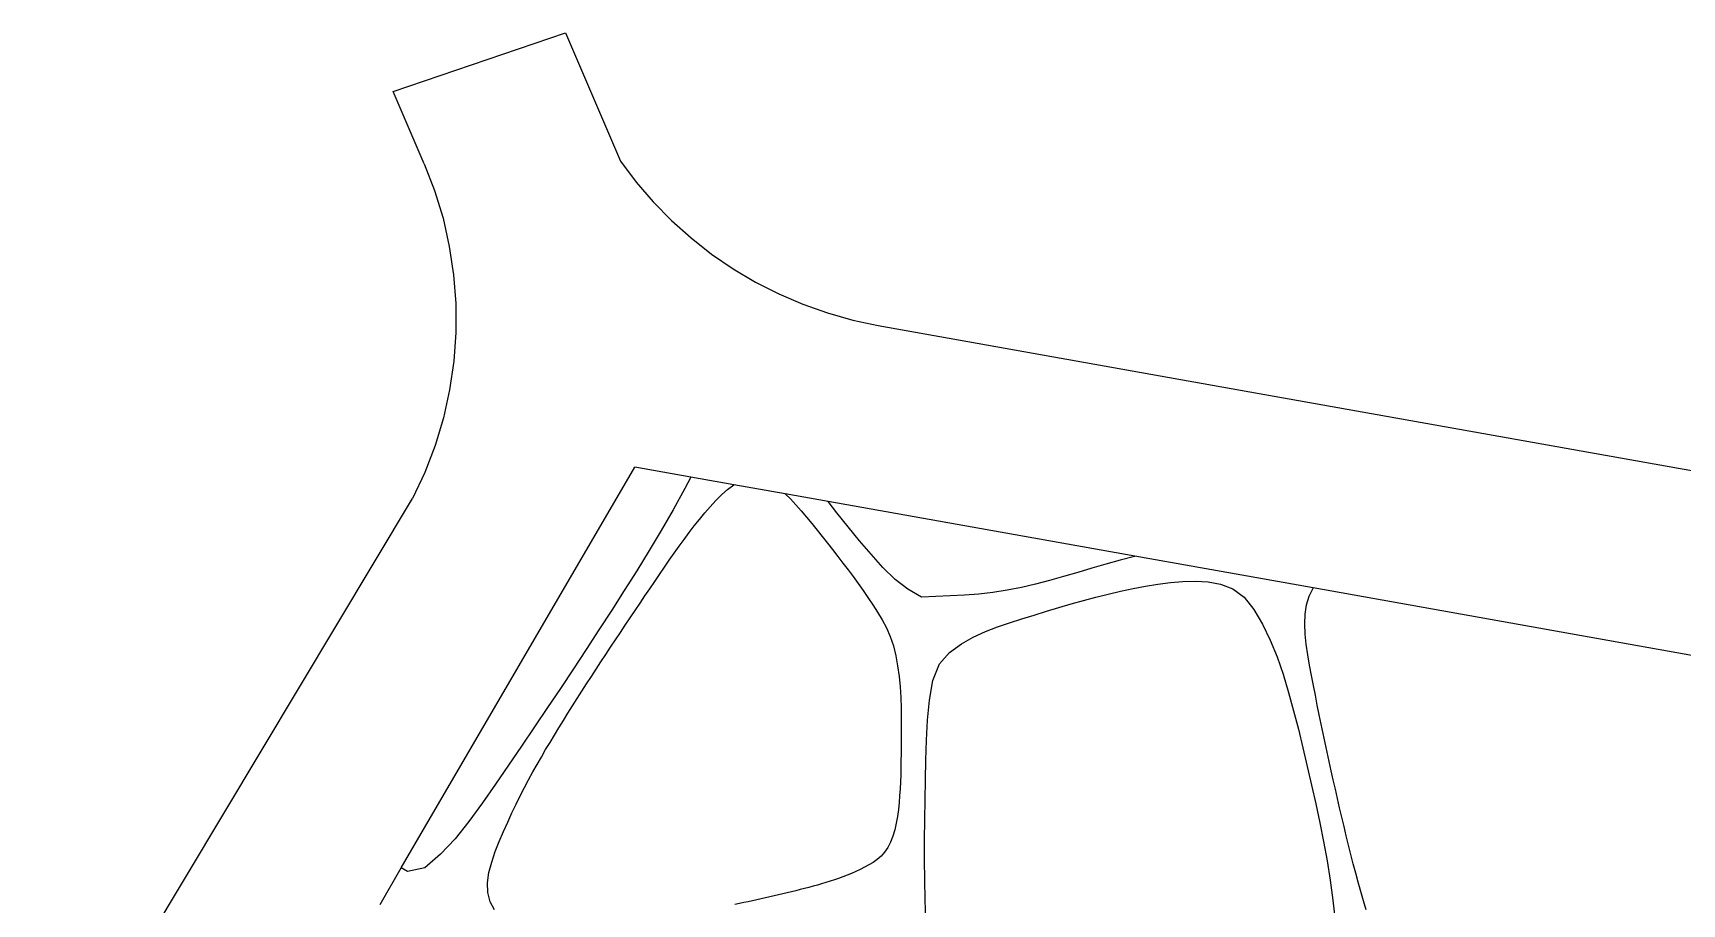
# Model space of a CAD drawing. Header units: metres. Extents: x 4484 to 5046, y 868 to 1427.
# Drawn here: x 4564 to 4835.7, y 1283.7 to 1427.2 of the extents above; entities that cross this region are included whole.
import ezdxf

# ---------------------------------------------------------------- set-up
doc = ezdxf.new("R2010")
doc.units = ezdxf.units.M

msp = doc.modelspace()

# ---------------------------------------------------------------- linework, layer by layer
at = {"layer": 'Layer0'}
for p, q in [((4623.35, 1417.56), (4651.77, 1427.19)), ((4651.77, 1427.19), (4660.82, 1406.08)), ((4628.46, 1405.65), (4623.35, 1417.56)), ((4628.46, 1405.65), (4630.17, 1401.22)), ((4660.82, 1406.08), (4663.41, 1402.64)), ((4663.41, 1402.64), (4666.21, 1399.37)), ((4630.17, 1401.22), (4631.56, 1396.67)), ((4666.21, 1399.37), (4669.22, 1396.3)), ((4631.56, 1396.67), (4632.6, 1392.04)), ((4669.22, 1396.3), (4672.43, 1393.43)), ((4632.6, 1392.04), (4633.3, 1387.35)), ((4672.43, 1393.43), (4675.82, 1390.77)), ((4675.82, 1390.77), (4679.37, 1388.34)), ((4633.3, 1387.35), (4633.66, 1382.61)), ((4679.37, 1388.34), (4683.07, 1386.15)), ((4683.07, 1386.15), (4686.91, 1384.2)), ((4686.91, 1384.2), (4690.87, 1382.51)), ((4633.66, 1382.61), (4633.67, 1377.86)), ((4690.87, 1382.51), (4694.93, 1381.07)), ((4694.93, 1381.07), (4699.07, 1379.91)), ((4633.67, 1377.86), (4633.33, 1373.13)), ((4699.07, 1379.91), (4703.28, 1379.02)), ((4703.28, 1379.02), (4764.52, 1368.11)), ((4633.33, 1373.13), (4632.65, 1368.43)), ((4632.65, 1368.43), (4631.63, 1363.79)), ((4764.52, 1368.11), (4764.51, 1368.06)), ((4764.52, 1368.11), (4879.04, 1347.71)), ((4631.63, 1363.79), (4630.27, 1359.24)), ((4630.27, 1359.24), (4628.57, 1354.81)), ((4624.69, 1289.68), (4663.16, 1355.69)), ((4628.57, 1354.81), (4626.56, 1350.51)), ((4672.37, 1354.05), (4663.16, 1355.69)), ((4672.37, 1354.05), (4671.41, 1352.17)), ((4679.46, 1352.77), (4672.37, 1354.05)), ((4564, 1246.15), (4626.56, 1350.51)), ((4671.41, 1352.17), (4669.49, 1348.66)), ((4676.52, 1350.18), (4677.48, 1351.15)), ((4677.48, 1351.15), (4678.46, 1352.02)), ((4678.46, 1352.02), (4679.46, 1352.77)), ((4679.49, 1352.78), (4679.46, 1352.77)), ((4687.94, 1351.28), (4679.49, 1352.78)), ((4687.86, 1351.36), (4687.94, 1351.28)), ((4687.94, 1351.28), (4688.8, 1350.46)), ((4695.01, 1350.02), (4687.94, 1351.28)), ((4688.8, 1350.46), (4689.71, 1349.5)), ((4669.49, 1348.66), (4667.52, 1345.26)), ((4673.81, 1347.08), (4674.69, 1348.14)), ((4674.69, 1348.14), (4675.59, 1349.17)), ((4675.59, 1349.17), (4676.52, 1350.18)), ((4689.71, 1349.5), (4690.59, 1348.48)), ((4690.59, 1348.48), (4691.46, 1347.44)), ((4745.56, 1341.01), (4695.01, 1350.02)), ((4696.47, 1348.15), (4695.01, 1350.02)), ((4698.32, 1345.84), (4696.47, 1348.15)), ((4667.52, 1345.26), (4665.52, 1341.93)), ((4672.1, 1344.9), (4672.94, 1346)), ((4672.94, 1346), (4673.81, 1347.08)), ((4691.46, 1347.44), (4692.33, 1346.38)), ((4692.33, 1346.38), (4693.19, 1345.32)), ((4693.19, 1345.32), (4694.05, 1344.25)), ((4700.2, 1343.56), (4698.32, 1345.84)), ((4669.64, 1341.51), (4670.45, 1342.66)), ((4670.45, 1342.66), (4671.27, 1343.79)), ((4671.27, 1343.79), (4672.1, 1344.9)), ((4694.05, 1344.25), (4694.91, 1343.17)), ((4694.91, 1343.17), (4695.76, 1342.09)), ((4702.1, 1341.33), (4700.2, 1343.56)), ((4665.52, 1341.93), (4663.48, 1338.63)), ((4668.03, 1339.19), (4668.83, 1340.36)), ((4668.83, 1340.36), (4669.64, 1341.51)), ((4695.76, 1342.09), (4696.61, 1340.99)), ((4696.61, 1340.99), (4697.45, 1339.89)), ((4697.45, 1339.89), (4698.29, 1338.79)), ((4704.04, 1339.17), (4702.1, 1341.33)), ((4740.8, 1339.71), (4738.46, 1339.02)), ((4743.14, 1340.37), (4740.8, 1339.71)), ((4745.49, 1340.99), (4743.14, 1340.37)), ((4745.56, 1341.01), (4745.49, 1340.99)), ((4774.93, 1335.78), (4745.56, 1341.01)), ((4663.48, 1338.63), (4661.43, 1335.36)), ((4665.63, 1335.65), (4666.44, 1336.84)), ((4666.44, 1336.84), (4667.24, 1338.02)), ((4667.24, 1338.02), (4668.03, 1339.19)), ((4698.29, 1338.79), (4699.13, 1337.67)), ((4699.13, 1337.67), (4699.95, 1336.54)), ((4706.04, 1337.18), (4704.04, 1339.17)), ((4708.17, 1335.57), (4706.04, 1337.18)), ((4731.5, 1337.01), (4729.18, 1336.4)), ((4733.82, 1337.65), (4731.5, 1337.01)), ((4736.14, 1338.33), (4733.82, 1337.65)), ((4738.46, 1339.02), (4736.14, 1338.33)), ((4751.42, 1336.67), (4753.48, 1336.84)), ((4753.48, 1336.84), (4755.55, 1336.9)), ((4755.55, 1336.9), (4757.61, 1336.8)), ((4661.43, 1335.36), (4659.35, 1332.11)), ((4664.02, 1333.27), (4664.83, 1334.46)), ((4664.83, 1334.46), (4665.63, 1335.65)), ((4699.95, 1336.54), (4700.77, 1335.39)), ((4700.77, 1335.39), (4701.58, 1334.22)), ((4701.58, 1334.22), (4702.38, 1333.03)), ((4710.39, 1334.29), (4708.17, 1335.57)), ((4712.76, 1334.37), (4710.39, 1334.29)), ((4715.12, 1334.46), (4712.76, 1334.37)), ((4717.48, 1334.59), (4715.12, 1334.46)), ((4719.84, 1334.78), (4717.48, 1334.59)), ((4722.18, 1335.05), (4719.84, 1334.78)), ((4724.52, 1335.41), (4722.18, 1335.05)), ((4726.85, 1335.86), (4724.52, 1335.41)), ((4729.18, 1336.4), (4726.85, 1335.86)), ((4737.08, 1333.71), (4739.12, 1334.25)), ((4739.12, 1334.25), (4741.16, 1334.77)), ((4741.16, 1334.77), (4743.21, 1335.26)), ((4743.21, 1335.26), (4745.26, 1335.7)), ((4745.26, 1335.7), (4747.31, 1336.09)), ((4747.31, 1336.09), (4749.36, 1336.42)), ((4749.36, 1336.42), (4751.42, 1336.67)), ((4757.61, 1336.8), (4759.67, 1336.43)), ((4759.67, 1336.43), (4761.69, 1335.65)), ((4761.69, 1335.65), (4763.55, 1334.27)), ((4763.55, 1334.27), (4765.18, 1332.23)), ((4773.85, 1332.98), (4774.29, 1334.42)), ((4774.29, 1334.42), (4774.91, 1335.74)), ((4774.91, 1335.74), (4774.93, 1335.78)), ((4843.05, 1323.65), (4774.93, 1335.78)), ((4659.35, 1332.11), (4657.26, 1328.87)), ((4662.41, 1330.87), (4663.21, 1332.07)), ((4663.21, 1332.07), (4664.02, 1333.27)), ((4702.38, 1333.03), (4703.17, 1331.8)), ((4703.17, 1331.8), (4703.93, 1330.53)), ((4728.96, 1331.32), (4730.98, 1331.94)), ((4730.98, 1331.94), (4733.01, 1332.55)), ((4733.01, 1332.55), (4735.04, 1333.14)), ((4735.04, 1333.14), (4737.08, 1333.71)), ((4765.18, 1332.23), (4766.61, 1329.82)), ((4773.54, 1329.85), (4773.61, 1331.46)), ((4773.61, 1331.46), (4773.85, 1332.98)), ((4657.26, 1328.87), (4655.16, 1325.65)), ((4660.79, 1328.46), (4661.6, 1329.66)), ((4661.6, 1329.66), (4662.41, 1330.87)), ((4703.93, 1330.53), (4704.63, 1329.19)), ((4704.63, 1329.19), (4705.25, 1327.77)), ((4720.92, 1328.62), (4722.91, 1329.38)), ((4722.91, 1329.38), (4724.92, 1330.06)), ((4724.92, 1330.06), (4726.94, 1330.69)), ((4726.94, 1330.69), (4728.96, 1331.32)), ((4766.61, 1329.82), (4767.87, 1327.21)), ((4773.62, 1328.19), (4773.54, 1329.85)), ((4658.38, 1324.83), (4659.18, 1326.04)), ((4659.18, 1326.04), (4659.99, 1327.25)), ((4659.99, 1327.25), (4660.79, 1328.46)), ((4705.25, 1327.77), (4705.76, 1326.24)), ((4705.76, 1326.24), (4706.16, 1324.62)), ((4715.03, 1325.17), (4716.97, 1326.57)), ((4716.97, 1326.57), (4718.93, 1327.7)), ((4718.93, 1327.7), (4720.92, 1328.62)), ((4767.87, 1327.21), (4768.99, 1324.45)), ((4773.8, 1326.5), (4773.62, 1328.19)), ((4774.05, 1324.79), (4773.8, 1326.5)), ((4655.16, 1325.65), (4653.05, 1322.44)), ((4656.79, 1322.4), (4657.59, 1323.62)), ((4657.59, 1323.62), (4658.38, 1324.83)), ((4706.16, 1324.62), (4706.47, 1322.94)), ((4712.26, 1320.55), (4713.34, 1323.27)), ((4713.34, 1323.27), (4715.03, 1325.17)), ((4768.99, 1324.45), (4769.98, 1321.56)), ((4774.35, 1323.08), (4774.05, 1324.79)), ((4653.05, 1322.44), (4650.92, 1319.25)), ((4655.22, 1319.98), (4656, 1321.19)), ((4656, 1321.19), (4656.79, 1322.4)), ((4706.47, 1322.94), (4706.7, 1321.22)), ((4706.7, 1321.22), (4706.86, 1319.48)), ((4711.7, 1317.3), (4712.26, 1320.55)), ((4769.98, 1321.56), (4770.88, 1318.59)), ((4774.67, 1321.39), (4774.35, 1323.08)), ((4774.98, 1319.74), (4774.67, 1321.39)), ((4650.92, 1319.25), (4648.79, 1316.07)), ((4653.67, 1317.56), (4654.44, 1318.77)), ((4654.44, 1318.77), (4655.22, 1319.98)), ((4706.86, 1319.48), (4706.97, 1317.75)), ((4770.88, 1318.59), (4771.71, 1315.57)), ((4775.3, 1318.11), (4774.98, 1319.74)), ((4775.62, 1316.5), (4775.3, 1318.11)), ((4648.79, 1316.07), (4646.66, 1312.9)), ((4651.39, 1313.94), (4652.14, 1315.14)), ((4652.14, 1315.14), (4652.9, 1316.35)), ((4652.9, 1316.35), (4653.67, 1317.56)), ((4706.97, 1317.75), (4707.03, 1316.01)), ((4707.03, 1316.01), (4707.06, 1314.27)), ((4711.39, 1313.98), (4711.7, 1317.3)), ((4771.71, 1315.57), (4772.5, 1312.52)), ((4775.94, 1314.91), (4775.62, 1316.5)), ((4646.66, 1312.9), (4644.52, 1309.75)), ((4649.91, 1311.54), (4650.65, 1312.74)), ((4650.65, 1312.74), (4651.39, 1313.94)), ((4707.06, 1314.27), (4707.07, 1312.53)), ((4707.07, 1312.53), (4707.07, 1310.79)), ((4711.22, 1310.71), (4711.39, 1313.98)), ((4772.5, 1312.52), (4773.25, 1309.45)), ((4776.26, 1313.35), (4775.94, 1314.91)), ((4776.58, 1311.79), (4776.26, 1313.35)), ((4644.52, 1309.75), (4642.37, 1306.61)), ((4648.47, 1309.15), (4649.19, 1310.34)), ((4649.19, 1310.34), (4649.91, 1311.54)), ((4707.06, 1309.64), (4707.04, 1308.48)), ((4707.07, 1310.79), (4707.06, 1309.64)), ((4711.13, 1307.44), (4711.22, 1310.71)), ((4776.91, 1310.25), (4776.58, 1311.79)), ((4777.24, 1308.72), (4776.91, 1310.25)), ((4647.06, 1306.72), (4647.77, 1307.94)), ((4647.77, 1307.94), (4648.47, 1309.15)), ((4707.02, 1307.33), (4707, 1306.18)), ((4707.04, 1308.48), (4707.02, 1307.33)), ((4711.06, 1304.17), (4711.13, 1307.44)), ((4773.25, 1309.45), (4773.97, 1306.37)), ((4777.57, 1307.2), (4777.24, 1308.72)), ((4777.91, 1305.68), (4777.57, 1307.2)), ((4642.37, 1306.61), (4640.22, 1303.49)), ((4645.67, 1304.2), (4646.37, 1305.47)), ((4646.37, 1305.47), (4647.06, 1306.72)), ((4706.97, 1305.02), (4706.93, 1303.87)), ((4707, 1306.18), (4706.97, 1305.02)), ((4773.97, 1306.37), (4774.68, 1303.29)), ((4778.25, 1304.16), (4777.91, 1305.68)), ((4640.22, 1303.49), (4638.04, 1300.38)), ((4643.61, 1300.16), (4644.29, 1301.55)), ((4644.29, 1301.55), (4644.98, 1302.9)), ((4644.98, 1302.9), (4645.67, 1304.2)), ((4706.8, 1301.57), (4706.71, 1300.43)), ((4706.87, 1302.72), (4706.8, 1301.57)), ((4706.93, 1303.87), (4706.87, 1302.72)), ((4710.99, 1300.88), (4711.06, 1304.17)), ((4774.68, 1303.29), (4775.37, 1300.21)), ((4778.59, 1302.64), (4778.25, 1304.16)), ((4778.94, 1301.11), (4778.59, 1302.64)), ((4638.04, 1300.38), (4635.83, 1297.34)), ((4642.92, 1298.72), (4643.61, 1300.16)), ((4706.6, 1299.29), (4706.44, 1298.16)), ((4706.71, 1300.43), (4706.6, 1299.29)), ((4710.93, 1297.58), (4710.99, 1300.88)), ((4775.37, 1300.21), (4776.03, 1297.12)), ((4779.29, 1299.58), (4778.94, 1301.11)), ((4779.65, 1298.05), (4779.29, 1299.58)), ((4635.83, 1297.34), (4633.54, 1294.48)), ((4641.54, 1295.67), (4642.23, 1297.23)), ((4642.23, 1297.23), (4642.92, 1298.72)), ((4706.24, 1297.04), (4705.99, 1295.94)), ((4706.44, 1298.16), (4706.24, 1297.04)), ((4710.89, 1294.29), (4710.93, 1297.58)), ((4776.03, 1297.12), (4776.66, 1294.01)), ((4780.02, 1296.51), (4779.65, 1298.05)), ((4780.39, 1294.97), (4780.02, 1296.51)), ((4633.54, 1294.48), (4631.13, 1291.91)), ((4640.17, 1292.35), (4640.84, 1294.04)), ((4640.84, 1294.04), (4641.54, 1295.67)), ((4705.31, 1293.9), (4704.85, 1293.03)), ((4705.68, 1294.88), (4705.31, 1293.9)), ((4705.99, 1295.94), (4705.68, 1294.88)), ((4710.9, 1291), (4710.89, 1294.29)), ((4776.66, 1294.01), (4777.23, 1290.85)), ((4780.77, 1293.44), (4780.39, 1294.97)), ((4781.15, 1291.9), (4780.77, 1293.44)), ((4631.13, 1291.91), (4628.54, 1289.69)), ((4639.13, 1288.91), (4639.58, 1290.63)), ((4639.58, 1290.63), (4640.17, 1292.35)), ((4703.09, 1291.07), (4702.41, 1290.58)), ((4703.73, 1291.63), (4703.09, 1291.07)), ((4704.32, 1292.27), (4703.73, 1291.63)), ((4704.85, 1293.03), (4704.32, 1292.27)), ((4710.94, 1287.71), (4710.9, 1291)), ((4777.23, 1290.85), (4777.75, 1287.65)), ((4781.55, 1290.36), (4781.15, 1291.9)), ((4621.18, 1283.65), (4624.69, 1289.68)), ((4625.69, 1289.06), (4624.69, 1289.68)), ((4628.54, 1289.69), (4625.69, 1289.06)), ((4638.9, 1287.23), (4639.13, 1288.91)), ((4696.75, 1287.94), (4696.05, 1287.7)), ((4697.46, 1288.2), (4696.75, 1287.94)), ((4698.16, 1288.47), (4697.46, 1288.2)), ((4698.87, 1288.76), (4698.16, 1288.47)), ((4699.57, 1289.08), (4698.87, 1288.76)), ((4700.28, 1289.41), (4699.57, 1289.08)), ((4700.99, 1289.77), (4700.28, 1289.41)), ((4701.71, 1290.16), (4700.99, 1289.77)), ((4702.41, 1290.58), (4701.71, 1290.16)), ((4781.96, 1288.83), (4781.55, 1290.36)), ((4782.37, 1287.3), (4781.96, 1288.83)), ((4638.95, 1285.61), (4638.9, 1287.23)), ((4639.34, 1284.09), (4638.95, 1285.61)), ((4686.85, 1285.23), (4686.13, 1285.06)), ((4687.56, 1285.4), (4686.85, 1285.23)), ((4688.28, 1285.57), (4687.56, 1285.4)), ((4688.99, 1285.74), (4688.28, 1285.57)), ((4689.7, 1285.92), (4688.99, 1285.74)), ((4690.41, 1286.1), (4689.7, 1285.92)), ((4691.12, 1286.28), (4690.41, 1286.1)), ((4691.83, 1286.47), (4691.12, 1286.28)), ((4692.53, 1286.66), (4691.83, 1286.47)), ((4693.24, 1286.85), (4692.53, 1286.66)), ((4693.94, 1287.05), (4693.24, 1286.85)), ((4694.64, 1287.26), (4693.94, 1287.05)), ((4695.35, 1287.47), (4694.64, 1287.26)), ((4696.05, 1287.7), (4695.35, 1287.47)), ((4711.02, 1284.41), (4710.94, 1287.71)), ((4777.75, 1287.65), (4778.2, 1284.38)), ((4782.8, 1285.78), (4782.37, 1287.3)), ((4783.24, 1284.26), (4782.8, 1285.78)), ((4640.06, 1282.75), (4639.34, 1284.09)), ((4680.39, 1283.8), (4679.67, 1283.65)), ((4681.11, 1283.95), (4680.39, 1283.8)), ((4681.82, 1284.11), (4681.11, 1283.95)), ((4682.54, 1284.26), (4681.82, 1284.11)), ((4683.26, 1284.42), (4682.54, 1284.26)), ((4683.98, 1284.57), (4683.26, 1284.42)), ((4684.7, 1284.73), (4683.98, 1284.57)), ((4685.42, 1284.9), (4684.7, 1284.73)), ((4686.13, 1285.06), (4685.42, 1284.9)), ((4711.12, 1281.13), (4711.02, 1284.41)), ((4778.2, 1284.38), (4778.57, 1281.03)), ((4783.69, 1282.76), (4783.24, 1284.26))]:
    msp.add_line(p, q, dxfattribs=at)

doc.saveas('drawing.dxf')
